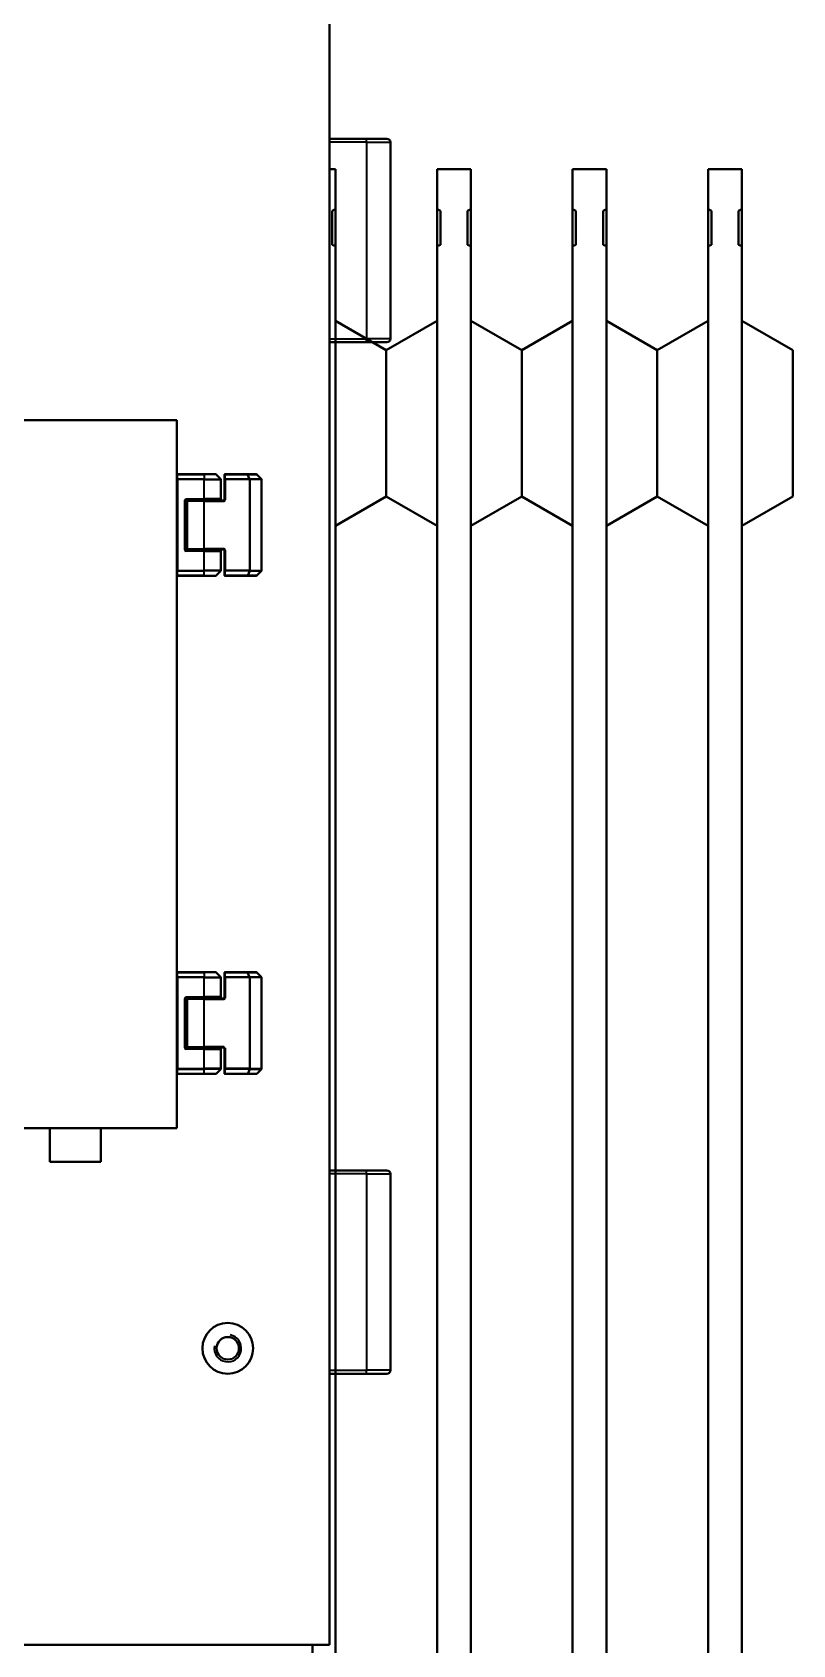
# Model space of a CAD drawing. Header units: millimetres. Extents: x 9486 to 14955, y -5687 to 1872.
# Drawn here: x 12692.5 to 12917, y -4830.3 to -4354.4 of the extents above; entities that cross this region are included whole.
import ezdxf

# ---------------------------------------------------------------- set-up
doc = ezdxf.new("R2010")
doc.units = ezdxf.units.MM
doc.layers.add('가시적인 것(ISO)', color=3, linetype='Continuous', lineweight=40)
doc.layers.add('가시적인 좁은 것(ISO)', color=3, linetype='Continuous', lineweight=35)

# ---------------------------------------------------------------- blocks, each defined once
blk = doc.blocks.new('A$C74B527A4')
at = {"layer": '가시적인 것(ISO)'}
for p, q in [((200, -555.7), (200, -31.2)), ((200, -111.2), (211, -111.2)), ((211, -111.2), (217, -111.2)), ((218, -112.2), (218, -170.2)), ((211, -171.2), (200, -171.2)), ((217, -171.2), (211, -171.2)), ((155, -194.2), (-155, -194.2)), ((155, -403.2), (155, -194.2)), ((155.2, -210.2), (163, -210.2)), ((166.42, -210.2), (163, -210.2)), ((166.56, -210.26), (167.94, -211.64)), ((168, -217.5), (168, -211.78)), ((169, -211.78), (169, -210.4)), ((169, -211.78), (169, -217.75)), ((169.2, -210.2), (175.84, -210.2)), ((175.84, -210.2), (178.42, -210.2)), ((179.94, -211.64), (178.56, -210.26)), ((180, -211.78), (180, -238.62)), ((157.5, -232.5), (157.5, -217.9)), ((157.7, -217.7), (163, -217.7)), ((158, -232.25), (158, -218.15)), ((163, -217.95), (158.2, -217.95)), ((167.8, -217.7), (163, -217.7)), ((163, -217.95), (168.8, -217.95)), ((163, -232.7), (157.7, -232.7)), ((158.2, -232.45), (163, -232.45)), ((168.8, -232.45), (163, -232.45)), ((163, -232.7), (167.8, -232.7)), ((168, -238.62), (168, -232.9)), ((169, -232.65), (169, -238.62)), ((163, -240.2), (155.2, -240.2)), ((163, -240.2), (166.42, -240.2)), ((166.56, -240.14), (167.94, -238.76)), ((169, -240), (169, -238.62)), ((175.84, -240.2), (169.2, -240.2)), ((178.42, -240.2), (175.84, -240.2)), ((179.94, -238.76), (178.56, -240.14)), ((155.2, -357.2), (163, -357.2)), ((166.42, -357.2), (163, -357.2)), ((166.56, -357.26), (167.94, -358.64)), ((168, -364.5), (168, -358.78)), ((169, -358.78), (169, -357.4)), ((169, -358.78), (169, -364.75)), ((169.2, -357.2), (175.84, -357.2)), ((175.84, -357.2), (178.42, -357.2)), ((179.94, -358.64), (178.56, -357.26)), ((180, -358.78), (180, -385.62)), ((157.5, -379.5), (157.5, -364.9)), ((157.7, -364.7), (163, -364.7)), ((158, -379.25), (158, -365.15)), ((163, -364.95), (158.2, -364.95)), ((167.8, -364.7), (163, -364.7)), ((163, -364.95), (168.8, -364.95)), ((163, -379.7), (157.7, -379.7)), ((158.2, -379.45), (163, -379.45)), ((168.8, -379.45), (163, -379.45)), ((163, -379.7), (167.8, -379.7)), ((168, -385.62), (168, -379.9)), ((169, -379.65), (169, -385.62)), ((163, -387.2), (155.2, -387.2)), ((163, -387.2), (166.42, -387.2)), ((166.56, -387.14), (167.94, -385.76)), ((169, -387), (169, -385.62)), ((175.84, -387.2), (169.2, -387.2)), ((178.42, -387.2), (175.84, -387.2)), ((179.94, -385.76), (178.56, -387.14)), ((-155, -403.2), (155, -403.2)), ((117.5, -403.2), (117.5, -413.2)), ((132.5, -403.2), (132.5, -413.2)), ((117.5, -413.2), (132.5, -413.2)), ((200, -415.7), (211, -415.7)), ((211, -415.7), (217, -415.7)), ((218, -416.7), (218, -474.7)), ((211, -475.7), (200, -475.7)), ((217, -475.7), (211, -475.7)), ((200, -555.7), (-200, -555.7)), ((195, -558.7), (195, -555.7))]:
    blk.add_line(p, q, dxfattribs=at)
for radius in [7.5, 3.32]:
    blk.add_circle((170, -468.2), radius, dxfattribs=at)
for centre, radius, start, end in [((217, -112.2), 1, 0, 90), ((217, -170.2), 1, 270, 0), ((155.2, -210.4), 0.2, 90, 180), ((166.42, -210.4), 0.2, 45, 90), ((167.8, -211.78), 0.2, 0, 45), ((169.2, -210.4), 0.2, 90, 180), ((178.42, -210.4), 0.2, 45, 90), ((179.8, -211.78), 0.2, 0, 45), ((157.7, -217.9), 0.2, 90, 180), ((158.2, -218.15), 0.2, 90, 180), ((167.8, -217.5), 0.2, 270, 0), ((168.8, -217.75), 0.2, 270, 0), ((157.7, -232.5), 0.2, 180, 270), ((158.2, -232.25), 0.2, 180, 270), ((167.8, -232.9), 0.2, 0, 90), ((168.8, -232.65), 0.2, 0, 90), ((155.2, -240), 0.2, 180, 270), ((166.42, -240), 0.2, 270, 315), ((167.8, -238.62), 0.2, 315, 0), ((169.2, -240), 0.2, 180, 270), ((178.42, -240), 0.2, 270, 315), ((179.8, -238.62), 0.2, 315, 0), ((155.2, -357.4), 0.2, 90, 180), ((166.42, -357.4), 0.2, 45, 90), ((167.8, -358.78), 0.2, 0, 45), ((169.2, -357.4), 0.2, 90, 180), ((178.42, -357.4), 0.2, 45, 90), ((179.8, -358.78), 0.2, 0, 45), ((157.7, -364.9), 0.2, 90, 180), ((158.2, -365.15), 0.2, 90, 180), ((167.8, -364.5), 0.2, 270, 0), ((168.8, -364.75), 0.2, 270, 0), ((157.7, -379.5), 0.2, 180, 270), ((158.2, -379.25), 0.2, 180, 270), ((167.8, -379.9), 0.2, 0, 90), ((168.8, -379.65), 0.2, 0, 90), ((155.2, -387), 0.2, 180, 270), ((166.42, -387), 0.2, 270, 315), ((167.8, -385.62), 0.2, 315, 0), ((169.2, -387), 0.2, 180, 270), ((178.42, -387), 0.2, 270, 315), ((179.8, -385.62), 0.2, 315, 0), ((217, -416.7), 1, 0, 90), ((217, -474.7), 1, 270, 0)]:
    blk.add_arc(centre, radius, start, end, dxfattribs=at)
at = {"layer": '가시적인 좁은 것(ISO)'}
for p, q in [((211, -112.2), (200, -112.2)), ((211, -112.2), (211, -111.2)), ((211, -112.2), (218, -112.2)), ((211, -112.2), (211, -170.2)), ((200, -170.2), (211, -170.2)), ((211, -171.2), (211, -170.2)), ((218, -170.2), (211, -170.2)), ((155.2, -211.78), (155, -211.78)), ((155.2, -210.2), (155.2, -210.26)), ((155.2, -211.64), (155.2, -210.26)), ((155.2, -210.26), (163, -210.26)), ((163, -211.64), (155.2, -211.64)), ((155.2, -211.64), (155.2, -211.78)), ((163, -211.78), (155.2, -211.78)), ((155.2, -211.78), (155.2, -238.62)), ((163, -210.26), (163, -210.2)), ((163, -210.26), (163, -211.64)), ((166.56, -210.26), (163, -210.26)), ((163, -211.64), (163, -211.78)), ((163, -211.64), (167.94, -211.64)), ((163, -217.5), (163, -211.78)), ((163, -211.78), (168, -211.78)), ((169.2, -211.78), (169, -211.78)), ((169.2, -210.2), (169.2, -210.26)), ((169.2, -211.64), (169.2, -210.26)), ((169.2, -210.26), (175.84, -210.26)), ((169.2, -211.64), (169.2, -211.78)), ((176.42, -211.64), (169.2, -211.64)), ((176.42, -211.78), (169.2, -211.78)), ((169.2, -211.78), (169.2, -217.75)), ((175.84, -210.26), (175.84, -210.2)), ((176.42, -211.64), (175.84, -210.26)), ((176.52, -211.64), (175.94, -210.26)), ((175.94, -210.26), (178.52, -210.26)), ((176.42, -211.64), (176.42, -211.78)), ((176.42, -211.78), (176.42, -238.62)), ((176.42, -211.78), (176.56, -211.78)), ((179.9, -211.64), (176.52, -211.64)), ((179.94, -211.78), (176.56, -211.78)), ((176.56, -211.78), (176.56, -238.62)), ((179.9, -211.64), (178.52, -210.26)), ((179.94, -211.78), (180, -211.78)), ((179.94, -211.78), (179.94, -238.62)), ((157.5, -217.9), (157.3, -217.9)), ((157.3, -232.5), (157.3, -217.9)), ((157.7, -217.5), (157.7, -217.7)), ((157.7, -217.5), (163, -217.5)), ((163, -218.15), (158, -218.15)), ((168, -217.5), (163, -217.5)), ((163, -217.7), (163, -217.5)), ((163, -218.15), (163, -217.95)), ((163, -218.15), (168.8, -218.15)), ((163, -232.25), (163, -218.15)), ((168.8, -218.15), (168.8, -217.95)), ((169, -217.75), (169.2, -217.75)), ((157.3, -232.5), (157.5, -232.5)), ((157.7, -232.7), (157.7, -232.9)), ((163, -232.9), (157.7, -232.9)), ((158, -232.25), (163, -232.25)), ((168.8, -232.25), (163, -232.25)), ((163, -232.25), (163, -232.45)), ((163, -232.7), (163, -232.9)), ((163, -238.62), (163, -232.9)), ((163, -232.9), (168, -232.9)), ((168.8, -232.45), (168.8, -232.25)), ((169.2, -232.65), (169, -232.65)), ((169.2, -232.65), (169.2, -238.62)), ((155, -238.62), (155.2, -238.62)), ((155.2, -238.62), (163, -238.62)), ((155.2, -238.62), (155.2, -238.76)), ((155.2, -240.14), (155.2, -238.76)), ((155.2, -238.76), (163, -238.76)), ((155.2, -240.14), (155.2, -240.2)), ((163, -240.14), (155.2, -240.14)), ((163, -238.76), (163, -238.62)), ((168, -238.62), (163, -238.62)), ((163, -240.14), (163, -238.76)), ((167.94, -238.76), (163, -238.76)), ((163, -240.14), (163, -240.2)), ((163, -240.14), (166.56, -240.14)), ((169, -238.62), (169.2, -238.62)), ((176.42, -238.62), (169.2, -238.62)), ((169.2, -238.62), (169.2, -238.76)), ((169.2, -240.14), (169.2, -238.76)), ((176.42, -238.76), (169.2, -238.76)), ((175.84, -240.14), (169.2, -240.14)), ((169.2, -240.14), (169.2, -240.2)), ((176.42, -238.76), (175.84, -240.14)), ((175.84, -240.2), (175.84, -240.14)), ((176.52, -238.76), (175.94, -240.14)), ((178.52, -240.14), (175.94, -240.14)), ((176.56, -238.62), (176.42, -238.62)), ((176.42, -238.62), (176.42, -238.76)), ((176.52, -238.76), (179.9, -238.76)), ((176.56, -238.62), (179.94, -238.62)), ((179.9, -238.76), (178.52, -240.14)), ((180, -238.62), (179.94, -238.62)), ((155.2, -358.78), (155, -358.78)), ((155.2, -357.2), (155.2, -357.26)), ((155.2, -358.64), (155.2, -357.26)), ((155.2, -357.26), (163, -357.26)), ((163, -358.64), (155.2, -358.64)), ((155.2, -358.64), (155.2, -358.78)), ((163, -358.78), (155.2, -358.78)), ((155.2, -358.78), (155.2, -385.62)), ((163, -357.26), (163, -357.2)), ((163, -357.26), (163, -358.64)), ((166.56, -357.26), (163, -357.26)), ((163, -358.64), (163, -358.78)), ((163, -358.64), (167.94, -358.64)), ((163, -364.5), (163, -358.78)), ((163, -358.78), (168, -358.78)), ((169.2, -358.78), (169, -358.78)), ((169.2, -357.2), (169.2, -357.26)), ((169.2, -358.64), (169.2, -357.26)), ((169.2, -357.26), (175.84, -357.26)), ((169.2, -358.64), (169.2, -358.78)), ((176.42, -358.64), (169.2, -358.64)), ((176.42, -358.78), (169.2, -358.78)), ((169.2, -358.78), (169.2, -364.75)), ((175.84, -357.26), (175.84, -357.2)), ((176.42, -358.64), (175.84, -357.26)), ((176.52, -358.64), (175.94, -357.26)), ((175.94, -357.26), (178.52, -357.26)), ((176.42, -358.64), (176.42, -358.78)), ((176.42, -358.78), (176.42, -385.62)), ((176.42, -358.78), (176.56, -358.78)), ((179.9, -358.64), (176.52, -358.64)), ((179.94, -358.78), (176.56, -358.78)), ((176.56, -358.78), (176.56, -385.62)), ((179.9, -358.64), (178.52, -357.26)), ((179.94, -358.78), (180, -358.78)), ((179.94, -358.78), (179.94, -385.62)), ((157.5, -364.9), (157.3, -364.9)), ((157.3, -379.5), (157.3, -364.9)), ((157.7, -364.5), (157.7, -364.7)), ((157.7, -364.5), (163, -364.5)), ((163, -365.15), (158, -365.15)), ((168, -364.5), (163, -364.5)), ((163, -364.7), (163, -364.5)), ((163, -365.15), (163, -364.95)), ((163, -365.15), (168.8, -365.15)), ((163, -379.25), (163, -365.15)), ((168.8, -365.15), (168.8, -364.95)), ((169, -364.75), (169.2, -364.75)), ((157.3, -379.5), (157.5, -379.5)), ((157.7, -379.7), (157.7, -379.9)), ((163, -379.9), (157.7, -379.9)), ((158, -379.25), (163, -379.25)), ((168.8, -379.25), (163, -379.25)), ((163, -379.25), (163, -379.45)), ((163, -379.7), (163, -379.9)), ((163, -385.62), (163, -379.9)), ((163, -379.9), (168, -379.9)), ((168.8, -379.45), (168.8, -379.25)), ((169.2, -379.65), (169, -379.65)), ((169.2, -379.65), (169.2, -385.62)), ((155, -385.62), (155.2, -385.62)), ((155.2, -385.62), (163, -385.62)), ((155.2, -385.62), (155.2, -385.76)), ((155.2, -387.14), (155.2, -385.76)), ((155.2, -385.76), (163, -385.76)), ((155.2, -387.14), (155.2, -387.2)), ((163, -387.14), (155.2, -387.14)), ((163, -385.76), (163, -385.62)), ((168, -385.62), (163, -385.62)), ((163, -387.14), (163, -385.76)), ((167.94, -385.76), (163, -385.76)), ((163, -387.14), (163, -387.2)), ((163, -387.14), (166.56, -387.14)), ((169, -385.62), (169.2, -385.62)), ((176.42, -385.62), (169.2, -385.62)), ((169.2, -385.62), (169.2, -385.76)), ((169.2, -387.14), (169.2, -385.76)), ((176.42, -385.76), (169.2, -385.76)), ((175.84, -387.14), (169.2, -387.14)), ((169.2, -387.14), (169.2, -387.2)), ((176.42, -385.76), (175.84, -387.14)), ((175.84, -387.2), (175.84, -387.14)), ((176.52, -385.76), (175.94, -387.14)), ((178.52, -387.14), (175.94, -387.14)), ((176.56, -385.62), (176.42, -385.62)), ((176.42, -385.62), (176.42, -385.76)), ((176.52, -385.76), (179.9, -385.76)), ((176.56, -385.62), (179.94, -385.62)), ((179.9, -385.76), (178.52, -387.14)), ((180, -385.62), (179.94, -385.62)), ((211, -416.7), (200, -416.7)), ((211, -416.7), (211, -415.7)), ((211, -416.7), (218, -416.7)), ((211, -416.7), (211, -474.7)), ((200, -474.7), (211, -474.7)), ((211, -475.7), (211, -474.7)), ((218, -474.7), (211, -474.7))]:
    blk.add_line(p, q, dxfattribs=at)
for centre, radius, start, end in [((157.7, -217.9), 0.4, 90, 180), ((168.8, -217.75), 0.4, 270, 0), ((157.7, -232.5), 0.4, 180, 270), ((168.8, -232.65), 0.4, 0, 90), ((157.7, -364.9), 0.4, 90, 180), ((168.8, -364.75), 0.4, 270, 0), ((157.7, -379.5), 0.4, 180, 270), ((168.8, -379.65), 0.4, 0, 90), ((170, -468.2), 4, 170, 80)]:
    blk.add_arc(centre, radius, start, end, dxfattribs=at)
for centre, major_axis, ratio, start_param, end_param in [((155.2, -210.4), (-0.2, 0), 0.707107, 4.712389, 6.283185), ((155.2, -211.78), (-0.2, 0), 0.707107, 4.712389, 6.283185), ((169.2, -210.4), (-0.2, 0), 0.707107, 4.712389, 6.283185), ((169.2, -211.78), (-0.2, 0), 0.707107, 4.712389, 6.283185), ((175.84, -210.4), (0, 0.2), 0.707107, 5.497787, 6.283185), ((175.84, -210.4), (0.185, 0.077), 0.678598, 0.748754, 1.296782), ((176.42, -211.78), (0.185, 0.077), 0.678598, 0.748754, 1.296782), ((176.42, -211.78), (0, -0.2), 0.707107, 1.570796, 2.356194), ((178.42, -210.4), (0, 0.2), 0.707107, 5.497787, 6.283185), ((178.42, -210.4), (0.141, 0.141), 0.281085, 0, 0.548028), ((179.8, -211.78), (0.141, 0.141), 0.281085, 0, 0.548028), ((179.8, -211.78), (0, 0.2), 0.707107, 4.712389, 5.497787), ((155.2, -238.62), (-0.2, 0), 0.707107, 0, 1.570796), ((155.2, -240), (-0.2, 0), 0.707107, 0, 1.570796), ((169.2, -238.62), (-0.2, 0), 0.707107, 0, 1.570796), ((169.2, -240), (-0.2, 0), 0.707107, 0, 1.570796), ((175.84, -240), (-0.185, 0.077), 0.678598, 1.844811, 2.392839), ((175.84, -240), (0, -0.2), 0.707107, 0, 0.785398), ((176.42, -238.62), (-0.185, 0.077), 0.678598, 1.844811, 2.392839), ((176.42, -238.62), (0, -0.2), 0.707107, 0.785398, 1.570796), ((178.42, -240), (0, -0.2), 0.707107, 0, 0.785398), ((178.42, -240), (0.141, -0.141), 0.281085, 5.735157, 6.283185), ((179.8, -238.62), (0, 0.2), 0.707107, 3.926991, 4.712389), ((179.8, -238.62), (0.141, -0.141), 0.281085, 5.735157, 6.283185), ((155.2, -357.4), (-0.2, 0), 0.707107, 4.712389, 6.283185), ((155.2, -358.78), (-0.2, 0), 0.707107, 4.712389, 6.283185), ((169.2, -357.4), (-0.2, 0), 0.707107, 4.712389, 6.283185), ((169.2, -358.78), (-0.2, 0), 0.707107, 4.712389, 6.283185), ((175.84, -357.4), (0, 0.2), 0.707107, 5.497787, 6.283185), ((175.84, -357.4), (0.185, 0.077), 0.678598, 0.748754, 1.296782), ((176.42, -358.78), (0.185, 0.077), 0.678598, 0.748754, 1.296782), ((176.42, -358.78), (0, -0.2), 0.707107, 1.570796, 2.356194), ((178.42, -357.4), (0, 0.2), 0.707107, 5.497787, 6.283185), ((178.42, -357.4), (0.141, 0.141), 0.281085, 0, 0.548028), ((179.8, -358.78), (0.141, 0.141), 0.281085, 0, 0.548028), ((179.8, -358.78), (0, 0.2), 0.707107, 4.712389, 5.497787), ((155.2, -385.62), (-0.2, 0), 0.707107, 0, 1.570796), ((155.2, -387), (-0.2, 0), 0.707107, 0, 1.570796), ((169.2, -385.62), (-0.2, 0), 0.707107, 0, 1.570796), ((169.2, -387), (-0.2, 0), 0.707107, 0, 1.570796), ((175.84, -387), (-0.185, 0.077), 0.678598, 1.844811, 2.392839), ((175.84, -387), (0, -0.2), 0.707107, 0, 0.785398), ((176.42, -385.62), (-0.185, 0.077), 0.678598, 1.844811, 2.392839), ((176.42, -385.62), (0, -0.2), 0.707107, 0.785398, 1.570796), ((178.42, -387), (0, -0.2), 0.707107, 0, 0.785398), ((178.42, -387), (0.141, -0.141), 0.281085, 5.735157, 6.283185), ((179.8, -385.62), (0, 0.2), 0.707107, 3.926991, 4.712389), ((179.8, -385.62), (0.141, -0.141), 0.281085, 5.735157, 6.283185)]:
    blk.add_ellipse(centre, major_axis=major_axis, ratio=ratio, start_param=start_param, end_param=end_param, dxfattribs=at)

msp = doc.modelspace()

# ---------------------------------------------------------------- linework, layer by layer
at = {"layer": '가시적인 것(ISO)'}
for p, q in [((12781.998, -4394.817), (12780.198, -4394.817)), ((12781.998, -4394.817), (12781.998, -4400.847)), ((12811.998, -4400.847), (12811.998, -4394.817)), ((12821.998, -4394.817), (12811.998, -4394.817)), ((12821.998, -4394.817), (12821.998, -4400.847)), ((12851.998, -4400.847), (12851.998, -4394.817)), ((12861.998, -4394.817), (12851.998, -4394.817)), ((12861.998, -4394.817), (12861.998, -4400.847)), ((12891.998, -4400.847), (12891.998, -4394.817)), ((12901.998, -4394.817), (12891.998, -4394.817)), ((12901.998, -4394.817), (12901.998, -4400.847)), ((12781.998, -4406.597), (12781.998, -4400.847)), ((12811.998, -4400.847), (12811.998, -4406.597)), ((12821.998, -4406.597), (12821.998, -4400.847)), ((12851.998, -4400.847), (12851.998, -4406.597)), ((12861.998, -4406.597), (12861.998, -4400.847)), ((12891.998, -4400.847), (12891.998, -4406.597)), ((12901.998, -4406.597), (12901.998, -4400.847)), ((12781.998, -4406.597), (12780.998, -4407.031)), ((12780.998, -4407.031), (12780.998, -4417.083)), ((12781.998, -4417.516), (12781.998, -4406.597)), ((12812.998, -4407.031), (12811.998, -4406.597)), ((12811.998, -4406.597), (12811.998, -4417.516)), ((12812.998, -4417.083), (12812.998, -4407.031)), ((12821.998, -4406.597), (12820.998, -4407.031)), ((12820.998, -4407.031), (12820.998, -4417.083)), ((12821.998, -4417.516), (12821.998, -4406.597)), ((12852.998, -4407.031), (12851.998, -4406.597)), ((12851.998, -4406.597), (12851.998, -4417.516)), ((12852.998, -4417.083), (12852.998, -4407.031)), ((12861.998, -4406.597), (12860.998, -4407.031)), ((12860.998, -4407.031), (12860.998, -4417.083)), ((12861.998, -4417.516), (12861.998, -4406.597)), ((12892.998, -4407.031), (12891.998, -4406.597)), ((12891.998, -4406.597), (12891.998, -4417.516)), ((12892.998, -4417.083), (12892.998, -4407.031)), ((12901.998, -4406.597), (12900.998, -4407.031)), ((12900.998, -4407.031), (12900.998, -4417.083)), ((12901.998, -4417.516), (12901.998, -4406.597)), ((12780.998, -4417.083), (12781.998, -4417.516)), ((12781.998, -4423.358), (12781.998, -4417.516)), ((12811.998, -4417.516), (12812.998, -4417.083)), ((12811.998, -4417.516), (12811.998, -4423.358)), ((12820.998, -4417.083), (12821.998, -4417.516)), ((12821.998, -4423.358), (12821.998, -4417.516)), ((12851.998, -4417.516), (12852.998, -4417.083)), ((12851.998, -4417.516), (12851.998, -4423.358)), ((12860.998, -4417.083), (12861.998, -4417.516)), ((12861.998, -4423.358), (12861.998, -4417.516)), ((12891.998, -4417.516), (12892.998, -4417.083)), ((12891.998, -4417.516), (12891.998, -4423.358)), ((12900.998, -4417.083), (12901.998, -4417.516)), ((12901.998, -4423.358), (12901.998, -4417.516)), ((12781.998, -4423.358), (12781.998, -4446.851)), ((12811.998, -4446.851), (12811.998, -4423.358)), ((12821.998, -4423.358), (12821.998, -4446.851)), ((12851.998, -4446.851), (12851.998, -4423.358)), ((12861.998, -4423.358), (12861.998, -4446.851)), ((12891.998, -4446.851), (12891.998, -4423.358)), ((12901.998, -4423.358), (12901.998, -4446.851)), ((12796.998, -4448.227), (12781.998, -4439.567)), ((12796.998, -4448.227), (12811.998, -4439.567)), ((12836.998, -4448.227), (12821.998, -4439.567)), ((12836.998, -4448.227), (12851.998, -4439.567)), ((12876.998, -4448.227), (12861.998, -4439.567)), ((12876.998, -4448.227), (12891.998, -4439.567)), ((12916.998, -4448.227), (12901.998, -4439.567)), ((12781.998, -5092.782), (12781.998, -4446.851)), ((12796.998, -4448.227), (12796.998, -4491.406)), ((12811.998, -4446.851), (12811.998, -5092.782)), ((12821.998, -5092.782), (12821.998, -4446.851)), ((12836.998, -4448.227), (12836.998, -4491.406)), ((12851.998, -4446.851), (12851.998, -5092.782)), ((12861.998, -5092.782), (12861.998, -4446.851)), ((12876.998, -4448.227), (12876.998, -4491.406)), ((12891.998, -4446.851), (12891.998, -5092.782)), ((12901.998, -5092.782), (12901.998, -4446.851)), ((12916.998, -4448.227), (12916.998, -4491.406)), ((12796.998, -4491.406), (12781.998, -4500.067)), ((12796.998, -4491.406), (12811.998, -4500.067)), ((12836.998, -4491.406), (12821.998, -4500.067)), ((12836.998, -4491.406), (12851.998, -4500.067)), ((12876.998, -4491.406), (12861.998, -4500.067)), ((12876.998, -4491.406), (12891.998, -4500.067)), ((12916.998, -4491.406), (12901.998, -4500.067))]:
    msp.add_line(p, q, dxfattribs=at)

# ---------------------------------------------------------------- block references
msp.add_blockref('A$C74B527A4', (12580.198, -4274.617))

doc.saveas('drawing.dxf')
